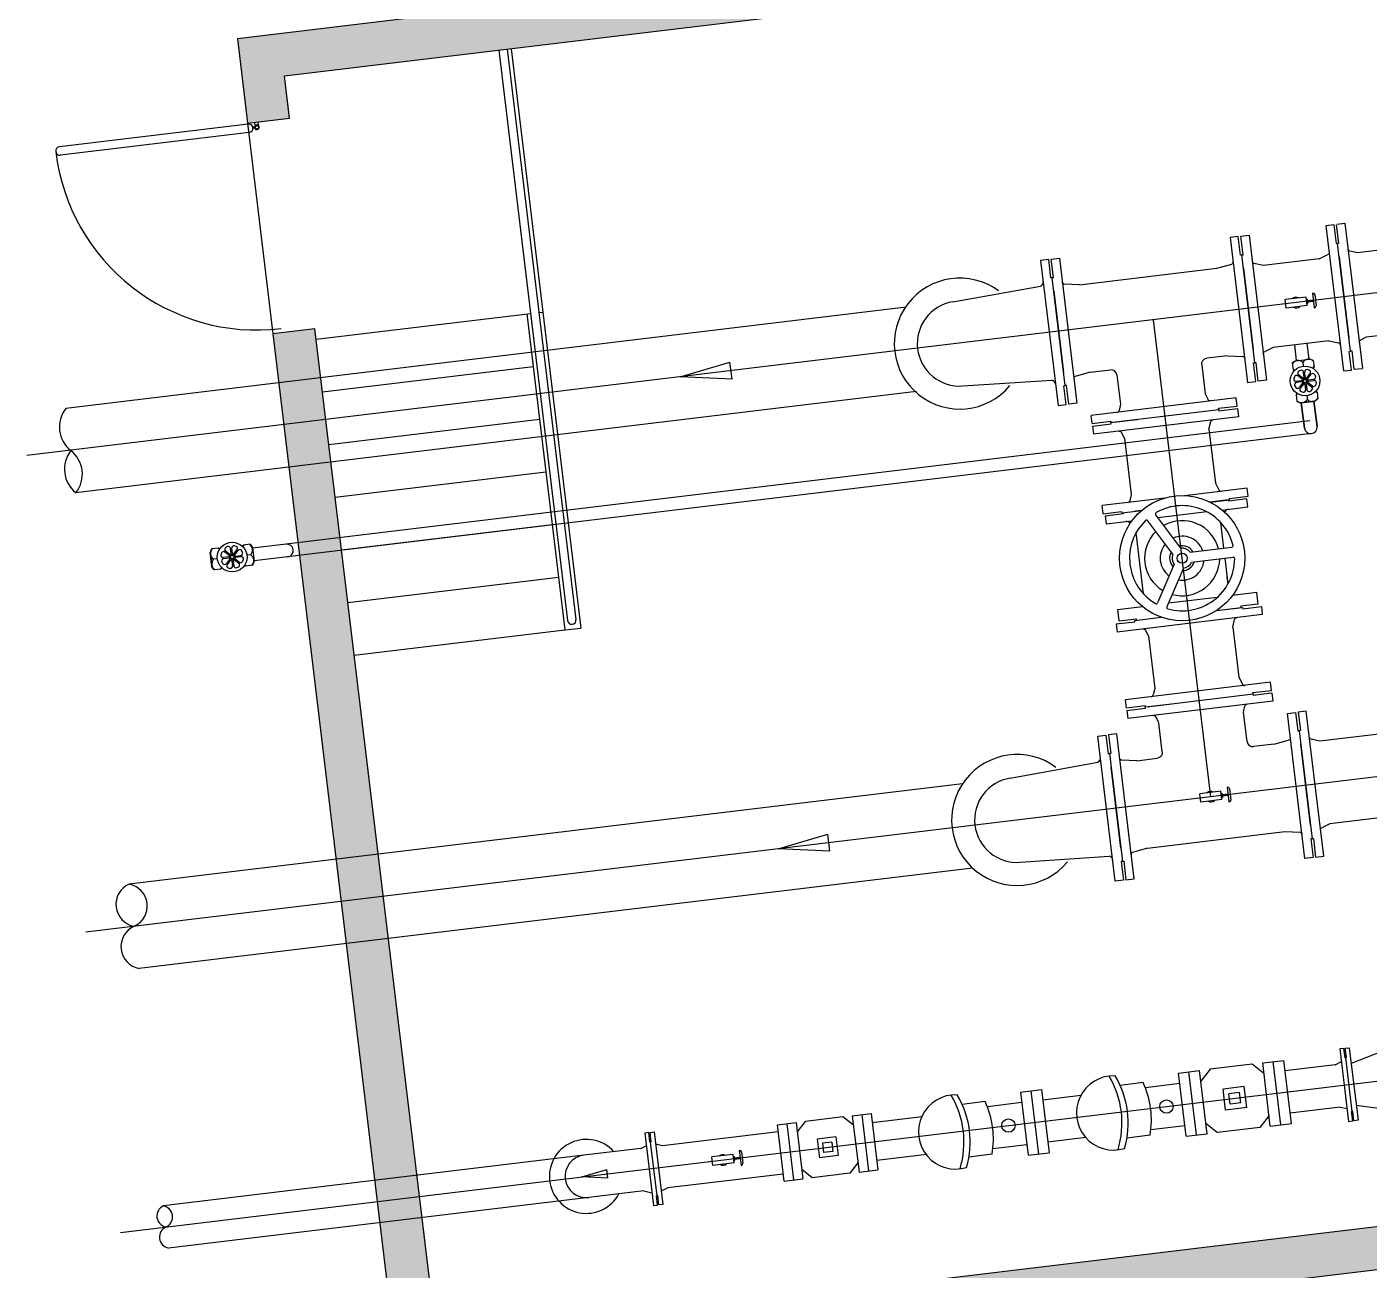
# Model space of a CAD drawing. Extents: x -15449 to 568150, y -1239737 to 53667.
# Drawn here: x 15411.061 to 15413.226, y 7577.79 to 7579.795 of the extents above; entities that cross this region are included whole.
import ezdxf

# ---------------------------------------------------------------- set-up
doc = ezdxf.new("R2010")
doc.units = 0
doc.header["$LTSCALE"] = 8
doc.layers.add('KEY PLANE', color=8, linetype='CONTINUOUS')
doc.layers.add('Title Blocks', color=255, linetype='CONTINUOUS', lineweight=9)

# ---------------------------------------------------------------- blocks, each defined once
blk = doc.blocks.new('key plane')
at = {"layer": 'KEY PLANE'}
h = blk.add_hatch(dxfattribs=at)
h.set_pattern_fill('AR-CONC', color=256, angle=6.863, style=0)
h.set_pattern_definition([(56.863, (213074.15, -153455.4), (182.7839, 5.9454), [19.05, -209.55]), (1.863, (213074.15, -153455.4), (-57.8208, 185.4763), [15.24, -167.64]), (107.314, (213089.38, -153454.9), (124.9639, 191.4209), [16.19, -178.09]), (53.0472, (213068.08, -153404.97), (274.1606, -9.3483), [28.575, -314.325]), (103.4986, (213090.92, -153405.75), (206.1369, 274.0215), [24.285, -267.135]), (358.047, (213068.08, -153404.97), (206.1373, 274.021), [22.86, -251.46]), (27.863, (213094.81, -153414.54), (162.7488, -83.4154), [19.05, -209.55]), (332.863, (213094.81, -153414.54), (39.3495, 190.2533), [15.24, -167.64]), (78.3144, (213108.38, -153421.5), (202.0979, 106.8382), [16.19, -178.09]), (44.363, (213074.15, -153455.403), (-7.0375, 84.31825), [0, -165.608, 0, -170.18, 0, -168.275]), (14.363, (213074.15, -153455.4), (54.36973, 107.44742), [0, -97.028, 0, -161.798, 0, -64.135]), (334.363, (213017.91, -153462.17), (135.30361, 10.5148), [0, -63.5, 0, -198.12, 0, -262.89]), (324.363, (212992.69, -153465.21), (144.02944, 42.9451), [0, -82.55, 0, -131.572, 0, -186.69])])
h.paths.add_polyline_path([(228973.9, -139618.5), (228950, -139419.9), (239374.8, -138165.2), (240091.7, -144122.2), (229667, -145376.9), (229093.4, -140611.3), (228894.8, -140635.2), (229492.3, -145599.4), (240314.2, -144296.9), (239549.4, -137942.7), (228727.5, -139245.2), (228775.3, -139642.4)])
for p, q in [((229960.2, -139298.3, -113026.9), (230283.8, -141986.5, -113026.9)), ((229999.9, -139293.5, -113026.9), (230323.5, -141981.8, -113026.9)), ((230017.3, -139291.4, -113026.9), (230345.9, -142021.7, -113026.9)), ((228778.7, -139646.6, -113026.9), (227889, -139753.7, -113026.9)), ((228775.3, -139642.4, -113026.9), (228894.8, -140635.2, -113026.9)), ((228809.1, -139660.5, -113026.9), (228800.5, -139661.6, -113026.9)), ((228809.7, -139665.5, -113026.9), (228801.1, -139666.5, -113026.9)), ((228811.2, -139655.2, -113026.9), (228809.2, -139638.3, -113026.9)), ((228827.1, -139653.3, -113026.9), (228825.1, -139636.4, -113026.9)), ((229099.4, -140660.9, -113026.9), (230109.6, -140539.3, -113026.9)), ((230092.2, -140541.4, -113026.9), (230271.4, -142030.7, -113026.9)), ((230149.3, -140534.6, -113026.9), (230166.7, -140532.5, -113026.9)), ((229129.2, -140909.1, -113026.9), (230122.1, -140789.6, -113026.9)), ((229159.1, -141157.3, -113026.9), (230151.9, -141037.9, -113026.9)), ((229189, -141405.6, -113026.9), (230181.8, -141286.1, -113026.9)), ((229218.9, -141653.8, -113026.9), (230211.7, -141534.3, -113026.9)), ((229248.7, -141902, -113026.9), (230241.6, -141782.5, -113026.9)), ((230271.4, -142030.7, -113026.9), (230345.9, -142021.7, -113026.9)), ((229278.6, -142150.2, -113026.9), (230271.4, -142030.7, -113026.9))]:
    blk.add_line(p, q, dxfattribs=at)
at = {"layer": 'KEY PLANE', "ltscale": 2}
for p, q in [((233896.5, -140122.2, -113026.9), (233858.1, -140126.9, -113026.9)), ((233907, -140209.8, -113026.9), (233896.5, -140122.2, -113026.9)), ((233919, -140208.3, -113026.9), (233908.5, -140120.8, -113026.9)), ((233909.2, -140118.9, -113026.9), (233947.5, -140114.3, -113026.9)), ((233947.5, -140114.3, -113026.9), (234029.8, -140797.8, -113026.9)), ((233445, -140176.6, -113026.9), (233406.6, -140181.2, -113026.9)), ((233406.6, -140181.2, -113026.9), (233488.9, -140864.7, -113026.9)), ((233455.5, -140264.1, -113026.9), (233445, -140176.6, -113026.9)), ((233457, -140175.1, -113026.9), (233495.4, -140170.5, -113026.9)), ((233467.5, -140262.7, -113026.9), (233457, -140175.1, -113026.9)), ((233495.4, -140170.5, -113026.9), (233577.6, -140854, -113026.9)), ((233858.1, -140126.9, -113026.9), (233940.4, -140810.3, -113026.9)), ((233913, -140209.1, -113026.9), (233907, -140209.8, -113026.9)), ((233913, -140209.1, -113026.9), (233919, -140208.3, -113026.9)), ((233974.2, -140717.5, -113026.9), (233913, -140209.1, -113026.9)), ((233974.2, -140717.5, -113026.9), (233913, -140209.1, -113026.9)), ((233974.3, -140717.5, -113026.9), (233913, -140209.1, -113026.9)), ((233974.2, -140717.5, -113026.9), (233913, -140209.1, -113026.9)), ((234000.1, -140252.1, -113026.9), (233970.4, -140245.2, -113026.9)), ((234006.4, -140253.6, -113026.9), (233970.5, -140245.2, -113026.9)), ((234266.9, -140222.2, -113026.9), (234006.4, -140253.6, -113026.9)), ((232551.4, -140284.1, -113026.9), (232513.1, -140288.8, -113026.9)), ((232513.1, -140288.8, -113026.9), (232595.3, -140972.2, -113026.9)), ((232562, -140371.7, -113026.9), (232551.4, -140284.1, -113026.9)), ((232563.4, -140282.7, -113026.9), (232601.8, -140278.1, -113026.9)), ((232574, -140370.2, -113026.9), (232563.4, -140282.7, -113026.9)), ((232601.8, -140278.1, -113026.9), (232684.1, -140961.5, -113026.9)), ((233344.3, -140326.4, -113026.9), (233414.5, -140306.3, -113026.9)), ((233461.5, -140263.4, -113026.9), (233455.5, -140264.1, -113026.9)), ((233461.5, -140263.4, -113026.9), (233467.5, -140262.7, -113026.9)), ((233522.7, -140771.8, -113026.9), (233461.5, -140263.4, -113026.9)), ((233522.7, -140771.8, -113026.9), (233461.5, -140263.4, -113026.9)), ((233522.7, -140771.8, -113026.9), (233461.5, -140263.4, -113026.9)), ((233522.7, -140771.8, -113026.9), (233461.5, -140263.4, -113026.9)), ((233563.4, -140313.4, -113026.9), (233518.5, -140302.9, -113026.9)), ((233826, -140281.8, -113026.9), (233563.4, -140313.4, -113026.9)), ((233826, -140281.8, -113026.9), (233867.1, -140261, -113026.9)), ((233920.7, -140272.5, -113026.9), (233966.6, -140654, -113026.9)), ((233920.7, -140272.5, -113026.9), (233966.6, -140654, -113026.9)), ((232568, -140370.9, -113026.9), (232562, -140371.7, -113026.9)), ((232568, -140370.9, -113026.9), (232574, -140370.2, -113026.9)), ((232629.2, -140879.4, -113026.9), (232568, -140370.9, -113026.9)), ((232629.2, -140879.4, -113026.9), (232568, -140370.9, -113026.9)), ((232629.2, -140879.4, -113026.9), (232568, -140370.9, -113026.9)), ((232629.2, -140879.3, -113026.9), (232568, -140370.9, -113026.9)), ((232696.8, -140404.3, -113026.9), (233344.3, -140326.4, -113026.9)), ((233469.2, -140326.8, -113026.9), (233515.1, -140708.4, -113026.9)), ((233469.2, -140326.8, -113026.9), (233515.1, -140708.4, -113026.9)), ((233469.2, -140326.8, -113026.9), (233515.1, -140708.4, -113026.9)), ((234519.3, -140391.4, -113026.9), (227735.6, -141207.9, -113026.9)), ((232099.6, -140483.9, -113026.9), (232513.4, -140410.7, -113026.9)), ((232575.6, -140434.4, -113026.9), (232621.5, -140815.9, -113026.9)), ((232575.6, -140434.4, -113026.9), (232621.5, -140815.9, -113026.9)), ((232575.6, -140434.4, -113026.9), (232621.5, -140815.9, -113026.9)), ((232696.8, -140404.3, -113026.9), (232623.9, -140401.4, -113026.9)), ((233764.8, -140462.1, -113026.9), (233665.6, -140474, -113026.9)), ((233670.3, -140513.7, -113026.9), (233665.6, -140474, -113026.9)), ((233769.6, -140501.8, -113026.9), (233670.3, -140513.7, -113026.9)), ((233769.6, -140501.8, -113026.9), (233764.8, -140462.1, -113026.9)), ((233766, -140472, -113026.9), (233769.9, -140471.5, -113026.9)), ((233768.4, -140491.8, -113026.9), (233772.3, -140491.4, -113026.9)), ((233769.9, -140471.5, -113026.9), (233772.3, -140491.4, -113026.9)), ((233770.7, -140478.5, -113026.9), (233798, -140475.2, -113026.9)), ((233771.5, -140484.4, -113026.9), (233798.8, -140481.1, -113026.9)), ((233794.2, -140443.4, -113026.9), (233796.2, -140443.2, -113026.9)), ((233794.2, -140443.4, -113026.9), (233802.6, -140512.9, -113026.9)), ((233805.1, -140450.2, -113026.9), (233811.6, -140503.8, -113026.9)), ((231879.9, -140510.2, -113026.9), (227919.2, -140987, -113026.9)), ((233802.6, -140512.9, -113026.9), (233804.6, -140512.7, -113026.9)), ((233315.6, -142816.6, -113026.9), (233045, -140568.8, -113026.9)), ((234314.7, -140619.4, -113026.9), (234048.2, -140651.4, -113026.9)), ((233872.4, -140667.5, -113026.9), (233609.8, -140699.1, -113026.9)), ((233709.1, -140687.1, -113026.9), (233718.1, -140761.4, -113026.9)), ((233768.7, -140680, -113026.9), (233777.6, -140754.2, -113026.9)), ((233872.4, -140667.5, -113026.9), (233917.3, -140677.9, -113026.9)), ((234048.2, -140651.4, -113026.9), (234021, -140665.2, -113026.9)), ((233393.9, -140738.5, -113026.9), (233296.4, -140750.2, -113026.9)), ((233393.9, -140738.5, -113026.9), (233466.8, -140741.3, -113026.9)), ((233609.8, -140699.1, -113026.9), (233568.7, -140719.9, -113026.9)), ((233714.4, -140761.8, -113026.9), (233781.3, -140753.8, -113026.9)), ((233798.5, -140760.4, -113026.9), (233781.3, -140753.8, -113026.9)), ((233968.2, -140718.2, -113026.9), (233974.2, -140717.5, -113026.9)), ((233978.8, -140805.7, -113026.9), (233968.2, -140718.2, -113026.9)), ((233980.2, -140716.7, -113026.9), (233974.2, -140717.5, -113026.9)), ((233980.2, -140716.7, -113026.9), (233974.2, -140717.5, -113026.9)), ((233991.4, -140802.4, -113026.9), (233980.9, -140714.9, -113026.9)), ((230814.3, -140837.4, -113026.9), (231049.3, -140768.5, -113026.9)), ((231059, -140848.5, -113026.9), (231049.3, -140768.5, -113026.9)), ((232746.4, -140816.4, -113026.9), (232676.2, -140836.5, -113026.9)), ((232746.4, -140816.4, -113026.9), (232842.4, -140804.8, -113026.9)), ((233272.4, -140780.8, -113026.9), (233288.9, -140918.6, -113026.9)), ((233516.7, -140772.5, -113026.9), (233522.7, -140771.8, -113026.9)), ((233527.3, -140860.1, -113026.9), (233516.7, -140772.5, -113026.9)), ((233528.7, -140771.1, -113026.9), (233522.7, -140771.8, -113026.9)), ((233539.3, -140858.6, -113026.9), (233528.7, -140771.1, -113026.9)), ((233699.2, -140772.4, -113026.9), (233714.4, -140761.8, -113026.9)), ((233699.2, -140772.4, -113026.9), (233703.2, -140804.9, -113026.9)), ((233703.2, -140804.9, -113026.9), (233705.1, -140805.6, -113026.9)), ((233749.3, -140769.6, -113026.9), (233751.4, -140787.6, -113026.9)), ((233754.9, -140841.4, -113026.9), (233751.8, -140815.7, -113026.9)), ((233760.8, -140840.7, -113026.9), (233757.8, -140815, -113026.9)), ((233798.5, -140760.4, -113026.9), (233802.4, -140792.9, -113026.9)), ((233802.4, -140792.9, -113026.9), (233800.7, -140794.1, -113026.9)), ((233940.4, -140810.3, -113026.9), (233978.8, -140805.7, -113026.9)), ((233991.4, -140802.4, -113026.9), (234029.8, -140797.8, -113026.9)), ((231059, -140848.5, -113026.9), (230814.3, -140837.4, -113026.9)), ((232147.3, -140880.7, -113026.9), (232566.7, -140853.7, -113026.9)), ((232623.2, -140880.1, -113026.9), (232629.2, -140879.4, -113026.9)), ((232633.7, -140967.6, -113026.9), (232623.2, -140880.1, -113026.9)), ((232635.2, -140878.6, -113026.9), (232629.2, -140879.4, -113026.9)), ((232645.7, -140966.2, -113026.9), (232635.2, -140878.6, -113026.9)), ((232873, -140828.9, -113026.9), (232889.6, -140966.7, -113026.9)), ((233488.9, -140864.7, -113026.9), (233527.3, -140860.1, -113026.9)), ((233577.6, -140854, -113026.9), (233539.3, -140858.6, -113026.9)), ((233743.4, -140856.1, -113026.9), (233717.7, -140859.1, -113026.9)), ((233744.1, -140862, -113026.9), (233718.4, -140865.1, -113026.9)), ((233745.2, -140849.5, -113026.9), (233724.9, -140833.5, -113026.9)), ((233748.9, -140844.8, -113026.9), (233728.6, -140828.8, -113026.9)), ((233747.5, -140868, -113026.9), (233731.5, -140888.3, -113026.9)), ((233752.2, -140871.7, -113026.9), (233736.2, -140892, -113026.9)), ((233758.8, -140873.5, -113026.9), (233761.8, -140899.2, -113026.9)), ((233764.7, -140872.8, -113026.9), (233767.8, -140898.5, -113026.9)), ((233767.4, -140842.5, -113026.9), (233783.4, -140822.2, -113026.9)), ((233770.7, -140869.4, -113026.9), (233791, -140885.4, -113026.9)), ((233772.1, -140846.2, -113026.9), (233788.1, -140825.9, -113026.9)), ((233774.4, -140864.7, -113026.9), (233794.7, -140880.7, -113026.9)), ((233775.5, -140852.2, -113026.9), (233801.2, -140849.1, -113026.9)), ((233776.2, -140858.1, -113026.9), (233801.9, -140855.1, -113026.9)), ((231927.7, -140907.3, -113026.9), (227966.9, -141384, -113026.9)), ((233435.3, -140937.1, -113026.9), (232751.8, -141019.4, -113026.9)), ((233288.9, -140918.6, -113026.9), (233302.7, -140945.8, -113026.9)), ((233439.9, -140975.4, -113026.9), (233435.3, -140937.1, -113026.9)), ((233717.2, -140921.3, -113026.9), (233718.9, -140920.1, -113026.9)), ((233717.2, -140921.3, -113026.9), (233721.1, -140953.8, -113026.9)), ((233768.2, -140926.6, -113026.9), (233770.3, -140944.6, -113026.9)), ((233820.4, -140941.8, -113026.9), (233805.2, -140952.4, -113026.9)), ((233816.4, -140909.3, -113026.9), (233814.5, -140908.6, -113026.9)), ((233816.4, -140909.3, -113026.9), (233820.4, -140941.8, -113026.9)), ((232595.3, -140972.2, -113026.9), (232633.7, -140967.6, -113026.9)), ((232684.1, -140961.5, -113026.9), (232645.7, -140966.2, -113026.9)), ((232853.6, -141052.1, -113026.9), (233353.1, -140992, -113026.9)), ((232889.6, -140966.7, -113026.9), (232882.7, -140996.4, -113026.9)), ((233352.4, -140986, -113026.9), (233439.9, -140975.4, -113026.9)), ((233353.1, -140992, -113026.9), (233352.4, -140986, -113026.9)), ((233353.1, -140992.1, -113026.9), (233353.8, -140998.1, -113026.9)), ((233353.8, -140998.1, -113026.9), (233441.4, -140987.6, -113026.9)), ((233441.4, -140987.6, -113026.9), (233446, -141025.9, -113026.9)), ((233721.1, -140953.8, -113026.9), (233738.3, -140960.4, -113026.9)), ((233805.2, -140952.4, -113026.9), (233738.3, -140960.4, -113026.9)), ((233740, -140960.2, -113026.9), (233803.5, -140952.6, -113026.9)), ((233756.3, -141079.1, -113026.9), (233742, -140960, -113026.9)), ((233742, -140960, -113026.9), (233756.3, -141079.1, -113026.9)), ((233755.9, -140958.3, -113026.9), (233787.6, -140954.5, -113026.9)), ((233815.9, -141071.9, -113026.9), (233801.5, -140952.8, -113026.9)), ((233801.5, -140952.8, -113026.9), (233815.9, -141071.9, -113026.9)), ((233782.5, -141045.7, -113026.9), (228957.4, -141626.4, -113026.9)), ((232756.4, -141057.7, -113026.9), (232751.8, -141019.3, -113026.9)), ((232756.4, -141057.7, -113026.9), (232844, -141047.2, -113026.9)), ((232757.9, -141069.8, -113026.9), (232845.4, -141059.3, -113026.9)), ((232757.9, -141069.8, -113026.9), (232762.5, -141108.2, -113026.9)), ((233446, -141025.9, -113026.9), (232762.5, -141108.2, -113026.9)), ((232844, -141047.2, -113026.9), (232844.7, -141053.2, -113026.9)), ((232844.7, -141053.2, -113026.9), (232969.6, -141038.2, -113026.9)), ((232844.7, -141053.2, -113026.9), (232969.6, -141038.2, -113026.9)), ((232845.4, -141059.3, -113026.9), (232844.7, -141053.3, -113026.9)), ((232853.6, -141052.1, -113026.9), (232969.6, -141038.2, -113026.9)), ((233306.7, -141084.8, -113026.9), (233315.1, -141048.9, -113026.9)), ((233789.7, -141105.3, -113026.9), (228964.5, -141686, -113026.9)), ((232908.9, -141126.6, -113026.9), (232895.1, -141099.4, -113026.9)), ((232908.9, -141126.6, -113026.9), (232940.8, -141392, -113026.9)), ((233306.7, -141084.8, -113026.9), (233337.2, -141338.2, -113026.9)), ((233486.5, -141362.4, -113026.9), (233191.7, -141397.9, -113026.9)), ((233337.2, -141338.2, -113026.9), (233353.9, -141371.1, -113026.9)), ((233491.1, -141400.7, -113026.9), (233486.5, -141362.4, -113026.9)), ((233099.3, -141409, -113026.9), (232803, -141444.7, -113026.9)), ((232807.6, -141483, -113026.9), (232803, -141444.6, -113026.9)), ((232940.8, -141392, -113026.9), (232933.9, -141421.7, -113026.9)), ((233311.5, -141428.4, -113026.9), (233404.3, -141417.3, -113026.9)), ((233311.5, -141428.4, -113026.9), (233404.3, -141417.3, -113026.9)), ((233340.8, -141424.9, -113026.9), (233311.5, -141428.4, -113026.9)), ((233340.8, -141424.9, -113026.9), (233311.5, -141428.4, -113026.9)), ((233311.6, -141428.5, -113026.9), (233404.3, -141417.3, -113026.9)), ((233311.6, -141428.5, -113026.9), (233404.3, -141417.3, -113026.9)), ((233311.6, -141428.5, -113026.9), (233404.3, -141417.3, -113026.9)), ((233340.8, -141424.9, -113026.9), (233311.6, -141428.5, -113026.9)), ((233340.8, -141424.9, -113026.9), (233311.6, -141428.5, -113026.9)), ((233403.6, -141411.3, -113026.9), (233491.1, -141400.7, -113026.9)), ((233404.3, -141417.3, -113026.9), (233403.6, -141411.3, -113026.9)), ((232807.6, -141483, -113026.9), (232895.2, -141472.5, -113026.9)), ((232895.2, -141472.5, -113026.9), (232895.9, -141478.5, -113026.9)), ((232895.9, -141478.5, -113026.9), (232990.1, -141467.1, -113026.9)), ((232990.1, -141467.1, -113026.9), (232959.3, -141470.8, -113026.9)), ((232990.1, -141467.1, -113026.9), (232959.3, -141470.8, -113026.9)), ((232990.2, -141467.1, -113026.9), (232959.3, -141470.8, -113026.9)), ((232990.1, -141467.1, -113026.9), (232959.3, -141470.8, -113026.9)), ((233136.9, -141674.2, -113026.9), (233018.2, -141515.8, -113026.9)), ((233174.7, -141645.8, -113026.9), (233055.9, -141487.5, -113026.9)), ((233297.2, -141474.2, -113026.9), (233066.8, -141501.9, -113026.9)), ((232998.5, -141861.1, -113026.9), (232963.7, -141572.2, -113026.9)), ((233376.7, -141645.3, -113026.9), (233362.1, -141524.3, -113026.9)), ((228755.4, -141630.6, -113026.9), (228754.6, -141632.6, -113026.9)), ((228787.9, -141626.7, -113026.9), (228755.4, -141630.6, -113026.9)), ((228787.9, -141626.7, -113026.9), (228798.4, -141641.9, -113026.9)), ((228798.4, -141641.9, -113026.9), (228806.4, -141708.8, -113026.9)), ((228957.4, -141626.4, -113026.9), (228798.8, -141645.5, -113026.9)), ((233218.1, -141664.4, -113026.9), (233414.6, -141640.7, -113026.9)), ((242798.4, -141675.3, -113026.9), (228013.3, -143454.8, -113026.9)), ((228606.4, -141648.5, -113026.9), (228599.8, -141665.8, -113026.9)), ((228607.9, -141732.7, -113026.9), (228599.8, -141665.8, -113026.9)), ((228600, -141667.4, -113026.9), (228607.7, -141731, -113026.9)), ((228601.9, -141683.3, -113026.9), (228605.8, -141715.1, -113026.9)), ((228639, -141644.6, -113026.9), (228606.4, -141648.5, -113026.9)), ((228633.6, -141695.6, -113026.9), (228615.7, -141697.8, -113026.9)), ((228639, -141644.6, -113026.9), (228640.2, -141646.4, -113026.9)), ((228686.7, -141686.2, -113026.9), (228661, -141689.3, -113026.9)), ((228687.5, -141692.2, -113026.9), (228661.8, -141695.3, -113026.9)), ((228688.6, -141679.6, -113026.9), (228668.2, -141663.7, -113026.9)), ((228692.3, -141674.9, -113026.9), (228671.9, -141658.9, -113026.9)), ((228690.8, -141698.1, -113026.9), (228674.8, -141718.5, -113026.9)), ((228695.5, -141701.8, -113026.9), (228679.5, -141722.2, -113026.9)), ((228698.2, -141671.6, -113026.9), (228695.1, -141645.9, -113026.9)), ((228704.2, -141670.9, -113026.9), (228701.1, -141645.2, -113026.9)), ((228702.1, -141703.7, -113026.9), (228705.2, -141729.4, -113026.9)), ((228708, -141702.9, -113026.9), (228711.1, -141728.6, -113026.9)), ((228710.8, -141672.7, -113026.9), (228726.7, -141652.3, -113026.9)), ((228714, -141699.6, -113026.9), (228734.3, -141715.6, -113026.9)), ((228715.5, -141676.4, -113026.9), (228731.5, -141656.1, -113026.9)), ((228717.7, -141694.9, -113026.9), (228738.1, -141710.9, -113026.9)), ((228718.8, -141682.4, -113026.9), (228744.5, -141679.3, -113026.9)), ((228719.5, -141688.3, -113026.9), (228745.2, -141685.2, -113026.9)), ((228790.6, -141676.7, -113026.9), (228772.6, -141678.9, -113026.9)), ((228964.5, -141686, -113026.9), (228806, -141705.1, -113026.9)), ((233223.7, -141711.2, -113026.9), (233420.2, -141687.6, -113026.9)), ((233396.9, -141813.2, -113026.9), (233382.3, -141692.2, -113026.9)), ((228618.4, -141747.8, -113026.9), (228607.9, -141732.7, -113026.9)), ((228650.9, -141743.9, -113026.9), (228618.4, -141747.8, -113026.9)), ((228650.9, -141743.9, -113026.9), (228651.7, -141741.9, -113026.9)), ((228767.3, -141729.9, -113026.9), (228766.1, -141728.2, -113026.9)), ((228799.8, -141726, -113026.9), (228767.3, -141729.9, -113026.9)), ((228799.8, -141726, -113026.9), (228806.4, -141708.8, -113026.9)), ((233142.5, -141721, -113026.9), (233064.8, -141903, -113026.9)), ((233186, -141739.6, -113026.9), (233108.2, -141921.6, -113026.9)), ((233396.9, -141813.2, -113026.9), (233393.2, -141782.4, -113026.9)), ((233345.7, -141877.3, -113026.9), (233115.3, -141905, -113026.9)), ((233532.7, -141854.8, -113026.9), (233417.2, -141868.7, -113026.9)), ((233539.1, -141908.7, -113026.9), (233532.7, -141854.8, -113026.9)), ((233558.2, -141958.5, -113026.9), (232874.8, -142040.8, -113026.9)), ((232876.5, -141933.7, -113026.9), (232992, -141919.8, -113026.9)), ((232883, -141987.6, -113026.9), (232876.5, -141933.7, -113026.9)), ((233341.9, -141939.5, -113026.9), (233465.4, -141924.7, -113026.9)), ((233342, -141939.5, -113026.9), (233458, -141925.6, -113026.9)), ((233539.1, -141908.7, -113026.9), (233457.1, -141918.5, -113026.9)), ((233458, -141925.6, -113026.9), (233457.1, -141918.5, -113026.9)), ((233465.4, -141924.7, -113026.9), (233466.1, -141930.7, -113026.9)), ((233466.1, -141930.7, -113026.9), (233553.6, -141920.2, -113026.9)), ((233553.6, -141920.2, -113026.9), (233558.2, -141958.6, -113026.9)), ((232870.1, -142002.5, -113026.9), (232957.7, -141991.9, -113026.9)), ((232870.1, -142002.5, -113026.9), (232874.8, -142040.8, -113026.9)), ((232883, -141987.6, -113026.9), (232965, -141977.8, -113026.9)), ((232957, -141985.9, -113026.9), (233081.9, -141970.8, -113026.9)), ((232957.7, -141991.9, -113026.9), (232957, -141985.9, -113026.9)), ((232965.8, -141984.8, -113026.9), (232965, -141977.8, -113026.9)), ((233419, -142017.4, -113026.9), (233427.4, -141981.5, -113026.9)), ((233419, -142017.4, -113026.9), (233447.4, -142253.3, -113026.9)), ((233021.1, -142059.2, -113026.9), (233007.3, -142032, -113026.9)), ((233021.1, -142059.2, -113026.9), (233050.9, -142307, -113026.9)), ((233447.4, -142253.3, -113026.9), (233464, -142286.2, -113026.9)), ((233447.4, -142253.3, -113026.9), (233464, -142286.2, -113026.9)), ((233596.6, -142277.4, -113026.9), (232913.1, -142359.7, -113026.9)), ((233014.9, -142392.5, -113026.9), (233514.4, -142332.4, -113026.9)), ((233050.9, -142307, -113026.9), (233044, -142336.7, -113026.9)), ((233050.9, -142307, -113026.9), (233044, -142336.7, -113026.9)), ((233513.7, -142326.3, -113026.9), (233601.2, -142315.8, -113026.9)), ((233514.4, -142332.3, -113026.9), (233513.7, -142326.3, -113026.9)), ((233514.4, -142332.4, -113026.9), (233515.2, -142338.4, -113026.9)), ((233515.2, -142338.4, -113026.9), (233602.7, -142327.9, -113026.9)), ((233601.2, -142315.8, -113026.9), (233596.6, -142277.4, -113026.9)), ((233602.7, -142327.9, -113026.9), (233607.3, -142366.3, -113026.9)), ((232917.8, -142398, -113026.9), (232913.1, -142359.7, -113026.9)), ((232917.8, -142398, -113026.9), (233005.3, -142387.5, -113026.9)), ((232919.2, -142410.2, -113026.9), (233006.8, -142399.6, -113026.9)), ((233607.3, -142366.2, -113026.9), (232923.8, -142448.5, -113026.9)), ((233005.3, -142387.5, -113026.9), (233006, -142393.5, -113026.9)), ((233006, -142393.6, -113026.9), (233130.9, -142378.5, -113026.9)), ((233006, -142393.6, -113026.9), (233130.9, -142378.5, -113026.9)), ((233006.8, -142399.6, -113026.9), (233006, -142393.6, -113026.9)), ((233014.9, -142392.5, -113026.9), (233130.9, -142378.5, -113026.9)), ((233469.5, -142418.9, -113026.9), (233476.4, -142389.2, -113026.9)), ((232919.2, -142410.2, -113026.9), (232923.8, -142448.5, -113026.9)), ((233070.2, -142466.9, -113026.9), (233056.4, -142439.7, -113026.9)), ((233486.1, -142556.7, -113026.9), (233469.7, -142420.1, -113026.9)), ((233676.6, -142423.9, -113026.9), (233714.9, -142419.2, -113026.9)), ((233758.8, -143107.3, -113026.9), (233676.6, -142423.9, -113026.9)), ((233714.9, -142419.2, -113026.9), (233725.5, -142506.8, -113026.9)), ((233765.3, -142413.2, -113026.9), (233726.9, -142417.8, -113026.9)), ((233726.9, -142417.8, -113026.9), (233737.5, -142505.3, -113026.9)), ((233847.6, -143096.7, -113026.9), (233765.3, -142413.2, -113026.9)), ((232783, -142531.4, -113026.9), (232821.4, -142526.8, -113026.9)), ((232821.4, -142526.8, -113026.9), (232831.9, -142614.3, -113026.9)), ((232871.7, -142520.7, -113026.9), (232833.4, -142525.3, -113026.9)), ((232833.4, -142525.3, -113026.9), (232843.9, -142612.9, -113026.9)), ((232954, -143204.2, -113026.9), (232871.7, -142520.7, -113026.9)), ((233086.8, -142604.8, -113026.9), (233070.3, -142468.2, -113026.9)), ((233725.5, -142506.8, -113026.9), (233731.5, -142506, -113026.9)), ((233731.4, -142506.1, -113026.9), (233792.6, -143014.5, -113026.9)), ((233737.5, -142505.3, -113026.9), (233731.5, -142506, -113026.9)), ((233731.5, -142506, -113026.9), (233792.7, -143014.5, -113026.9)), ((233731.5, -142506, -113026.9), (233792.6, -143014.5, -113026.9)), ((233731.5, -142506, -113026.9), (233792.6, -143014.5, -113026.9)), ((234311.7, -142497.2, -113026.9), (233829.8, -142555.2, -113026.9)), ((232865.3, -143214.9, -113026.9), (232783, -142531.4, -113026.9)), ((233614.2, -142569, -113026.9), (233516.7, -142580.7, -113026.9)), ((233614.2, -142569, -113026.9), (233684.4, -142548.9, -113026.9)), ((233785, -142951, -113026.9), (233739.1, -142569.5, -113026.9)), ((233785, -142951, -113026.9), (233739.1, -142569.5, -113026.9)), ((233785, -142951, -113026.9), (233739.1, -142569.5, -113026.9)), ((233829.8, -142555.2, -113026.9), (233788.4, -142545.6, -113026.9)), ((232369.8, -142729.2, -113026.9), (232783.3, -142653.4, -113026.9)), ((232831.9, -142614.3, -113026.9), (232837.9, -142613.6, -113026.9)), ((232843.9, -142612.9, -113026.9), (232837.9, -142613.6, -113026.9)), ((232837.9, -142613.6, -113026.9), (232899.1, -143122, -113026.9)), ((232837.9, -142613.6, -113026.9), (232899.1, -143122, -113026.9)), ((232837.9, -142613.6, -113026.9), (232899.1, -143122, -113026.9)), ((232837.9, -142613.6, -113026.9), (232899.1, -143122, -113026.9)), ((232966.7, -142646.9, -113026.9), (232893.8, -142644.1, -113026.9)), ((232966.7, -142646.9, -113026.9), (233062.7, -142635.4, -113026.9)), ((232891.5, -143058.6, -113026.9), (232845.5, -142677, -113026.9)), ((232891.5, -143058.6, -113026.9), (232845.5, -142677, -113026.9)), ((232891.5, -143058.6, -113026.9), (232845.5, -142677, -113026.9)), ((232145.1, -142756.1, -113026.9), (228217.1, -143228.8, -113026.9)), ((233392.2, -142772.1, -113026.9), (233394.2, -142771.9, -113026.9)), ((233392.2, -142772.1, -113026.9), (233400.6, -142841.6, -113026.9)), ((233403.1, -142778.8, -113026.9), (233409.6, -142832.5, -113026.9)), ((233362.8, -142790.7, -113026.9), (233263.6, -142802.7, -113026.9)), ((233268.3, -142842.4, -113026.9), (233263.6, -142802.7, -113026.9)), ((233367.6, -142830.4, -113026.9), (233268.3, -142842.4, -113026.9)), ((233367.6, -142830.4, -113026.9), (233362.8, -142790.7, -113026.9)), ((233364, -142800.7, -113026.9), (233367.9, -142800.2, -113026.9)), ((233366.4, -142820.5, -113026.9), (233370.3, -142820.1, -113026.9)), ((233367.9, -142800.2, -113026.9), (233370.3, -142820.1, -113026.9)), ((233368.7, -142807.1, -113026.9), (233396, -142803.9, -113026.9)), ((233369.5, -142813.1, -113026.9), (233396.8, -142809.8, -113026.9)), ((233400.6, -142841.6, -113026.9), (233402.6, -142841.4, -113026.9)), ((234358.5, -142886.3, -113026.9), (233876.6, -142944.3, -113026.9)), ((233876.6, -142944.3, -113026.9), (233838.7, -142963.5, -113026.9)), ((231275.7, -143062.1, -113026.9), (231510.7, -142993.3, -113026.9)), ((231520.3, -143073.3, -113026.9), (231510.7, -142993.3, -113026.9)), ((233016.3, -143059.1, -113026.9), (233663.8, -142981.1, -113026.9)), ((233663.8, -142981.1, -113026.9), (233736.8, -142984, -113026.9)), ((233792.6, -143014.5, -113026.9), (233786.7, -143015.2, -113026.9)), ((233786.7, -143015.2, -113026.9), (233797.2, -143102.7, -113026.9)), ((233792.7, -143014.5, -113026.9), (233798.6, -143013.7, -113026.9)), ((233798.6, -143013.7, -113026.9), (233809.2, -143101.3, -113026.9)), ((228176.4, -144870.5, -113026.9), (242968.6, -143090.1, -113026.9)), ((231520.3, -143073.3, -113026.9), (231275.7, -143062.1, -113026.9)), ((232417.6, -143126, -113026.9), (232836.6, -143096.3, -113026.9)), ((233016.3, -143059.1, -113026.9), (232946.1, -143079.1, -113026.9)), ((233809.2, -143101.3, -113026.9), (233847.6, -143096.7, -113026.9)), ((232193, -143153.2, -113026.9), (228264.9, -143626, -113026.9)), ((232899.1, -143122, -113026.9), (232893.1, -143122.7, -113026.9)), ((232893.1, -143122.7, -113026.9), (232903.6, -143210.3, -113026.9)), ((232899.1, -143122, -113026.9), (232905.1, -143121.3, -113026.9)), ((232905.1, -143121.3, -113026.9), (232915.6, -143208.8, -113026.9)), ((233797.2, -143102.7, -113026.9), (233758.8, -143107.3, -113026.9)), ((232903.6, -143210.3, -113026.9), (232865.3, -143214.9, -113026.9)), ((232915.6, -143208.8, -113026.9), (232954, -143204.2, -113026.9)), ((234511.2, -143864.8, -113026.9), (233977.1, -144073.7, -113026.9)), ((233162.8, -144119.2, -113026.9), (233262.1, -144107.3, -113026.9)), ((233298, -144405.1, -113026.9), (233262.1, -144107.3, -113026.9)), ((233311.7, -144101.3, -113026.9), (233268.1, -144156.9, -113026.9)), ((233510.3, -144077.4, -113026.9), (233311.7, -144101.3, -113026.9)), ((233565.9, -144121.1, -113026.9), (233510.3, -144077.4, -113026.9)), ((233560, -144071.4, -113026.9), (233659.2, -144059.5, -113026.9)), ((233595.8, -144369.3, -113026.9), (233560, -144071.4, -113026.9)), ((233645.4, -144363.3, -113026.9), (233609.6, -144065.4, -113026.9)), ((233695.1, -144357.3, -113026.9), (233659.2, -144059.5, -113026.9)), ((233901, -144080.7, -113026.9), (233665.2, -144109.1, -113026.9)), ((233901, -144080.7, -113026.9), (233931.1, -144065.5, -113026.9)), ((232997.3, -144164.3, -113026.9), (232888, -144177.5, -113026.9)), ((233168.8, -144168.9, -113026.9), (233007.3, -144188.3, -113026.9)), ((233198.7, -144417.1, -113026.9), (233162.8, -144119.2, -113026.9)), ((233248.3, -144411.1, -113026.9), (233212.5, -144113.2, -113026.9)), ((232418.2, -144208.8, -113026.9), (232517.5, -144196.9, -113026.9)), ((232418.2, -144208.8, -113026.9), (232454, -144506.7, -113026.9)), ((232467.8, -144202.9, -113026.9), (232503.7, -144500.7, -113026.9)), ((232517.5, -144196.9, -113026.9), (232553.3, -144494.7, -113026.9)), ((232702.6, -144225, -113026.9), (232523.5, -144246.5, -113026.9)), ((233472.6, -144182.7, -113026.9), (233373.3, -144194.6, -113026.9)), ((233385.3, -144293.9, -113026.9), (233373.3, -144194.6, -113026.9)), ((233450.8, -144210.5, -113026.9), (233401.1, -144216.4, -113026.9)), ((233407.1, -144266.1, -113026.9), (233401.1, -144216.4, -113026.9)), ((233456.8, -144260.1, -113026.9), (233450.8, -144210.5, -113026.9)), ((233484.6, -144281.9, -113026.9), (233472.6, -144182.7, -113026.9)), ((232252.7, -144253.9, -113026.9), (232143.3, -144267.1, -113026.9)), ((232424.2, -144258.5, -113026.9), (232262.7, -144277.9, -113026.9)), ((233484.6, -144281.9, -113026.9), (233385.3, -144293.9, -113026.9)), ((233456.8, -144260.1, -113026.9), (233407.1, -144266.1, -113026.9)), ((233924.9, -144279.3, -113026.9), (233689.1, -144307.7, -113026.9)), ((233924.9, -144279.3, -113026.9), (233957.7, -144287, -113026.9)), ((234569.5, -144348.5, -113026.9), (234001, -144272.3, -113026.9)), ((231272.8, -144363.5, -113026.9), (231361.1, -144352.9, -113026.9)), ((231304.7, -144628.2, -113026.9), (231272.8, -144363.5, -113026.9)), ((231316.9, -144358.2, -113026.9), (231348.8, -144622.9, -113026.9)), ((231361.1, -144352.9, -113026.9), (231392.9, -144617.6, -113026.9)), ((231366.4, -144397, -113026.9), (231405.2, -144347.5, -113026.9)), ((231581.7, -144326.3, -113026.9), (231405.2, -144347.5, -113026.9)), ((231631.1, -144365.1, -113026.9), (231581.7, -144326.3, -113026.9)), ((231625.8, -144321, -113026.9), (231714.1, -144310.4, -113026.9)), ((231625.8, -144321, -113026.9), (231657.7, -144585.8, -113026.9)), ((231669.9, -144315.7, -113026.9), (231701.8, -144580.4, -113026.9)), ((231714.1, -144310.4, -113026.9), (231745.9, -144575.1, -113026.9)), ((231955.8, -144326, -113026.9), (231719.4, -144354.5, -113026.9)), ((233292, -144355.5, -113026.9), (233347.6, -144399.1, -113026.9)), ((233589.8, -144319.6, -113026.9), (233546.2, -144375.2, -113026.9)), ((233595.8, -144369.3, -113026.9), (233695.1, -144357.3, -113026.9)), ((231276.8, -144396.6, -113026.9), (230731.8, -144462.2, -113026.9)), ((231548.2, -144419.9, -113026.9), (231459.9, -144430.5, -113026.9)), ((231548.2, -144419.9, -113026.9), (231558.8, -144508.1, -113026.9)), ((232726.5, -144423.5, -113026.9), (232547.4, -144445.1, -113026.9)), ((233029.3, -144412.3, -113026.9), (232920, -144425.4, -113026.9)), ((233192.7, -144367.4, -113026.9), (233032.9, -144386.7, -113026.9)), ((233198.7, -144417.1, -113026.9), (233298, -144405.1, -113026.9)), ((233546.2, -144375.2, -113026.9), (233347.6, -144399.1, -113026.9)), ((230629.6, -144474.3, -113026.9), (230360.3, -144506.8, -113026.9)), ((230629.6, -144474.3, -113026.9), (230654.9, -144461.5, -113026.9)), ((230731.8, -144462.2, -113026.9), (230699, -144454.5, -113026.9)), ((231092.9, -144484.2, -113026.9), (231094.8, -144483.9, -113026.9)), ((231092.9, -144484.2, -113026.9), (231101.2, -144553.7, -113026.9)), ((231459.9, -144430.5, -113026.9), (231470.6, -144518.7, -113026.9)), ((231528.8, -144444.6, -113026.9), (231484.6, -144449.9, -113026.9)), ((231484.6, -144449.9, -113026.9), (231490, -144494, -113026.9)), ((231534.1, -144488.7, -113026.9), (231490, -144494, -113026.9)), ((231528.8, -144444.6, -113026.9), (231534.1, -144488.7, -113026.9)), ((232448.1, -144457, -113026.9), (232288.2, -144476.3, -113026.9)), ((230360.3, -144506.8, -113026.9), (228379.4, -144745.3, -113026.9)), ((231063.5, -144502.8, -113026.9), (230964.2, -144514.8, -113026.9)), ((230969, -144554.5, -113026.9), (230964.2, -144514.8, -113026.9)), ((231068.3, -144542.5, -113026.9), (230969, -144554.5, -113026.9)), ((231068.3, -144542.5, -113026.9), (231063.5, -144502.8, -113026.9)), ((231064.7, -144512.8, -113026.9), (231068.6, -144512.3, -113026.9)), ((231067.1, -144532.6, -113026.9), (231070.9, -144532.1, -113026.9)), ((231068.6, -144512.3, -113026.9), (231070.9, -144532.1, -113026.9)), ((231069.4, -144519.2, -113026.9), (231096.7, -144516, -113026.9)), ((231070.1, -144525.2, -113026.9), (231097.4, -144521.9, -113026.9)), ((231101.2, -144553.7, -113026.9), (231103.2, -144553.4, -113026.9)), ((231103.7, -144490.9, -113026.9), (231110.2, -144544.5, -113026.9)), ((231558.8, -144508.1, -113026.9), (231470.6, -144518.7, -113026.9)), ((231652.4, -144541.6, -113026.9), (231613.6, -144591.1, -113026.9)), ((231977.1, -144502.5, -113026.9), (231740.6, -144531, -113026.9)), ((232284.7, -144501.9, -113026.9), (232175.3, -144515.1, -113026.9)), ((232454, -144506.7, -113026.9), (232553.3, -144494.7, -113026.9)), ((230351.6, -144608.7, -113026.9), (230469.1, -144574.2, -113026.9)), ((230473.9, -144614.2, -113026.9), (230351.6, -144608.7, -113026.9)), ((230473.9, -144614.2, -113026.9), (230469.1, -144574.2, -113026.9)), ((231300.7, -144595.1, -113026.9), (230755.7, -144660.7, -113026.9)), ((231437, -144612.3, -113026.9), (231387.6, -144573.5, -113026.9)), ((231613.6, -144591.1, -113026.9), (231437, -144612.3, -113026.9)), ((231657.7, -144585.8, -113026.9), (231745.9, -144575.1, -113026.9)), ((230643.9, -144674.2, -113026.9), (230384.2, -144705.4, -113026.9)), ((230643.9, -144674.2, -113026.9), (230681.5, -144683, -113026.9)), ((230755.8, -144660.8, -113026.9), (230725.7, -144676, -113026.9)), ((231304.7, -144628.2, -113026.9), (231392.9, -144617.6, -113026.9)), ((230384.2, -144705.4, -113026.9), (228403.3, -144943.9, -113026.9))]:
    blk.add_line(p, q, dxfattribs=at)
at = {"layer": 'KEY PLANE', "elevation": -113026.9}
for points in [[(228973.9, -139618.5), (228950, -139419.9), (239374.8, -138165.2), (240091.7, -144122.2), (229667, -145376.9), (229093.4, -140611.3), (228894.8, -140635.2), (229492.3, -145599.4), (240314.2, -144296.9), (239549.4, -137942.7), (228727.5, -139245.2), (228775.3, -139642.4), (228973.9, -139618.5)], [(228783.5, -139686.3), (227893.7, -139793.4)]]:
    blk.add_lwpolyline(points, dxfattribs=at)
at = {"layer": 'KEY PLANE', "ltscale": 2, "elevation": -113026.9}
for points in [[(233174.8, -141444.9), (233126.9, -141450.7)], [(233368.6, -141465.6), (233490, -141451), (233485.5, -141413.5), (233399.9, -141423.8), (233399.2, -141417.9), (233311.6, -141428.5)], [(232902.4, -141477.7), (232903.1, -141483.6), (232817.6, -141493.9), (232822.1, -141531.4), (232943.5, -141516.7)], [(233951.3, -144046.5), (233948.3, -144046.8), (233943, -144003.1), (233923.8, -144005.4), (233965, -144347.1), (233984.1, -144344.8), (233978.9, -144301), (233981.9, -144300.7), (233951.3, -144046.5)], [(233951.3, -144046.5), (233954.3, -144046.1), (233949, -144002.3), (233968.2, -144000), (234009.3, -144341.8), (233990.1, -144344.1), (233984.9, -144300.3), (233981.9, -144300.7), (233951.3, -144046.5)], [(230675.1, -144442.9), (230672.1, -144443.3), (230666.9, -144399.5), (230647.7, -144401.8), (230688.8, -144743.6), (230708, -144741.3), (230702.7, -144697.5), (230705.7, -144697.1), (230675.1, -144442.9)], [(230675.1, -144442.9), (230678.1, -144442.6), (230672.9, -144398.8), (230692.1, -144396.5), (230733.2, -144738.2), (230714, -144740.5), (230708.7, -144696.8), (230705.7, -144697.1), (230675.1, -144442.9)]]:
    blk.add_lwpolyline(points, dxfattribs=at)
at = {"layer": 'KEY PLANE'}
blk.add_circle((228820.1, -139661.7, -113026.9), 8, dxfattribs=at)
at = {"layer": 'KEY PLANE', "ltscale": 2}
for centre, radius in [((233759.8, -140857.1, -113026.9), 70), ((233759.8, -140857.1, -113026.9), 12), ((233759.8, -140857.1, -113026.9), 8), ((233180.3, -141692.7, -113026.9), 295), ((228703.1, -141687.3, -113026.9), 70), ((228703.1, -141687.3, -113026.9), 12), ((228703.1, -141687.3, -113026.9), 8), ((233180.3, -141692.7, -113026.9), 23.6), ((233106.3, -144277.1, -113026.9), 31.5), ((232361.7, -144366.7, -113026.9), 31.5)]:
    blk.add_circle(centre, radius, dxfattribs=at)
at = {"layer": 'KEY PLANE'}
for centre, radius, start, end in [((228781.1, -139666.4, -113026.9), 20, 276.863, 96.863), ((228820.1, -139661.7, -113026.9), 11, 199.99956, 173.72644), ((227891.3, -139773.5, -113026.9), 20, 96.863, 276.863), ((228820.1, -139661.7, -113026.9), 955.4, 186.863, 276.863), ((230303.6, -141984.2, -113026.9), 20, 186.863, 6.863)]:
    blk.add_arc(centre, radius, start, end, dxfattribs=at)
at = {"layer": 'KEY PLANE', "ltscale": 2}
for centre, radius, start, end in [((232132, -140681.3, -113026.9), 308.5, 53.54323, 320.17813), ((232503.5, -140391.3, -113026.9), 21.7, 296.863, 6.863), ((232132, -140681.3, -113026.9), 200, 99.33596, 274.39004), ((233717.6, -140487.9, -113026.9), 25, 59.9931, 133.7329), ((233797.2, -140451.1, -113026.9), 8, 6.863, 96.863), ((233803.6, -140504.7, -113026.9), 8, 276.863, 6.863), ((233717.6, -140487.9, -113026.9), 25, 239.9931, 313.7329), ((233776.5, -140786.8, -113026.9), 32.2, 45.97416, 147.75185), ((233726.9, -140792.8, -113026.9), 32.2, 45.97416, 147.75185), ((233725.2, -140778.5, -113026.9), 32.2, 225.97416, 243.28604), ((233698, -140824.3, -113026.9), 20, 53.84455, 68.98236), ((233734.8, -140820.9, -113026.9), 10, 124.67821, 231.863), ((233759.8, -140857.1, -113026.9), 54, 114.0478, 124.67821), ((233741.9, -140816.9, -113026.9), 10, 6.863, 114.0478), ((233767.7, -140813.8, -113026.9), 10, 79.67821, 186.863), ((233759.8, -140857.1, -113026.9), 54, 69.0478, 79.67821), ((233775.5, -140816, -113026.9), 10, 321.863, 69.0478), ((233774.8, -140772.5, -113026.9), 32.2, 310.43997, 327.75185), ((233812.1, -140810.6, -113026.9), 20, 124.74365, 139.88145), ((232561.7, -140874.8, -113026.9), 21.7, 6.863, 76.863), ((233716.5, -140849.2, -113026.9), 10, 169.67821, 276.863), ((233759.8, -140857.1, -113026.9), 54, 159.0478, 169.67821), ((233718.7, -140841.4, -113026.9), 10, 51.863, 159.0478), ((233719.6, -140875, -113026.9), 10, 96.863, 204.0478), ((233759.8, -140857.1, -113026.9), 54, 204.0478, 214.67821), ((233742.6, -140849.1, -113026.9), 7, 276.863, 335.10614), ((233745, -140869, -113026.9), 7, 38.61987, 96.863), ((233740.9, -140855, -113026.9), 7, 353.61987, 51.863), ((233742, -140863.6, -113026.9), 7, 321.863, 20.10614), ((233753.3, -140839.3, -113026.9), 7, 231.863, 290.10614), ((233757.7, -140876, -113026.9), 7, 83.61987, 141.863), ((233747.9, -140842.3, -113026.9), 7, 308.61987, 6.863), ((233751.8, -140874.3, -113026.9), 7, 6.863, 65.10614), ((233767.8, -140839.9, -113026.9), 7, 186.863, 245.10614), ((233761.9, -140838.2, -113026.9), 7, 263.61987, 321.863), ((233766.3, -140874.9, -113026.9), 7, 51.863, 110.10614), ((233771.7, -140871.9, -113026.9), 7, 128.61987, 186.863), ((233774.6, -140845.2, -113026.9), 7, 218.61987, 276.863), ((233777.6, -140850.6, -113026.9), 7, 141.863, 200.10614), ((233777, -140865.1, -113026.9), 7, 96.863, 155.10614), ((233778.7, -140859.2, -113026.9), 7, 173.61987, 231.863), ((233796, -140832.1, -113026.9), 10, 34.67821, 141.863), ((233800.9, -140872.8, -113026.9), 10, 231.863, 339.0478), ((233800, -140839.2, -113026.9), 10, 276.863, 24.0478), ((233803.1, -140865, -113026.9), 10, 349.67821, 96.863), ((233759.8, -140857.1, -113026.9), 54, 24.0478, 34.67821), ((233759.8, -140857.1, -113026.9), 54, 339.0478, 349.67821), ((233723.6, -140882.1, -113026.9), 10, 214.67821, 321.863), ((233744.8, -140941.7, -113026.9), 32.2, 130.43997, 147.75185), ((233707.5, -140903.6, -113026.9), 20, 304.74365, 319.88145), ((233743.1, -140927.4, -113026.9), 32.2, 225.97416, 327.75185), ((233744.1, -140898.2, -113026.9), 10, 141.863, 249.0478), ((233759.8, -140857.1, -113026.9), 54, 249.0478, 259.67821), ((233751.9, -140900.4, -113026.9), 10, 259.67821, 6.863), ((233777.7, -140897.3, -113026.9), 10, 186.863, 294.0478), ((233792.7, -140921.4, -113026.9), 32.2, 225.97416, 327.75185), ((233759.8, -140857.1, -113026.9), 54, 294.0478, 304.67821), ((233784.8, -140893.3, -113026.9), 10, 304.67821, 51.863), ((233794.4, -140935.7, -113026.9), 32.2, 45.97416, 63.28604), ((233821.6, -140889.9, -113026.9), 20, 233.84455, 248.98236), ((228030.4, -141074.3, -113026.9), 141.4, 141.85586, 231.85586), ((233786.1, -141075.5, -113026.9), 30, 186.863, 6.863), ((228054.3, -141272.8, -113026.9), 141.4, 141.86538, 231.86538), ((227855.7, -141296.7, -113026.9), 141.4, 321.86062, 51.86062), ((233180.3, -141692.7, -113026.9), 247.8, 14.18532, 119.54068), ((233180.3, -141692.7, -113026.9), 247.8, 134.18532, 239.54068), ((233012.5, -141520.1, -113026.9), 7.08, 36.863, 134.18532), ((233061.6, -141483.2, -113026.9), 7.08, 119.54068, 216.863), ((233180.3, -141692.7, -113026.9), 177, 14.52526, 119.20075), ((233400, -141483.2, -113026.9), 21.2, 96.863, 159.09415), ((232917.2, -141541.3, -113026.9), 21.2, 34.63185, 96.863), ((233180.3, -141692.7, -113026.9), 177, 134.52526, 239.20075), ((228678.1, -141651.1, -113026.9), 10, 124.67821, 231.863), ((228703.1, -141687.3, -113026.9), 54, 114.0478, 124.67821), ((228685.2, -141647.1, -113026.9), 10, 6.863, 114.0478), ((228711, -141644, -113026.9), 10, 79.67821, 186.863), ((228703.1, -141687.3, -113026.9), 54, 69.0478, 79.67821), ((228718.9, -141646.2, -113026.9), 10, 321.863, 69.0478), ((228735.9, -141625.4, -113026.9), 20, 323.84455, 338.98236), ((228781.8, -141652.6, -113026.9), 32.2, 135.97416, 153.28604), ((228767.4, -141654.3, -113026.9), 32.2, 315.97416, 57.75185), ((228961, -141656.2, -113026.9), 30, 276.863, 96.863), ((233180.3, -141692.7, -113026.9), 103.7, 140.02467, 233.70133), ((233180.3, -141692.7, -113026.9), 103.7, 20.02467, 113.70133), ((233180.3, -141692.7, -113026.9), 59, 30.44118, 103.28482), ((233413.7, -141633.7, -113026.9), 7.08, 276.863, 14.18532), ((228632.9, -141670.5, -113026.9), 32.2, 135.97416, 237.75185), ((228638.8, -141720.2, -113026.9), 32.2, 135.97416, 237.75185), ((228618.5, -141672.3, -113026.9), 32.2, 40.43997, 57.75185), ((228656.6, -141635, -113026.9), 20, 214.74365, 229.88145), ((228659.9, -141679.4, -113026.9), 10, 169.67821, 276.863), ((228703.1, -141687.3, -113026.9), 54, 159.0478, 169.67821), ((228662, -141671.5, -113026.9), 10, 51.863, 159.0478), ((228663, -141705.2, -113026.9), 10, 96.863, 204.0478), ((228685.9, -141679.3, -113026.9), 7, 276.863, 335.10614), ((228688.3, -141699.1, -113026.9), 7, 38.61987, 96.863), ((228684.3, -141685.1, -113026.9), 7, 353.61987, 51.863), ((228685.3, -141693.8, -113026.9), 7, 321.863, 20.10614), ((228696.6, -141669.4, -113026.9), 7, 231.863, 290.10614), ((228701, -141706.1, -113026.9), 7, 83.61987, 141.863), ((228691.3, -141672.4, -113026.9), 7, 308.61987, 6.863), ((228695.1, -141704.5, -113026.9), 7, 6.863, 65.10614), ((228711.1, -141670, -113026.9), 7, 186.863, 245.10614), ((228705.3, -141668.4, -113026.9), 7, 263.61987, 321.863), ((228709.7, -141705.1, -113026.9), 7, 51.863, 110.10614), ((228715, -141702.1, -113026.9), 7, 128.61987, 186.863), ((228718, -141675.4, -113026.9), 7, 218.61987, 276.863), ((228721, -141680.7, -113026.9), 7, 141.863, 200.10614), ((228720.4, -141695.3, -113026.9), 7, 96.863, 155.10614), ((228722, -141689.4, -113026.9), 7, 173.61987, 231.863), ((228739.3, -141662.2, -113026.9), 10, 34.67821, 141.863), ((228744.2, -141703, -113026.9), 10, 231.863, 339.0478), ((228743.3, -141669.3, -113026.9), 10, 276.863, 24.0478), ((228746.4, -141695.1, -113026.9), 10, 349.67821, 96.863), ((228703.1, -141687.3, -113026.9), 54, 24.0478, 34.67821), ((228703.1, -141687.3, -113026.9), 54, 339.0478, 349.67821), ((228773.4, -141704, -113026.9), 32.2, 315.97416, 57.75185), ((233180.3, -141692.7, -113026.9), 247.8, 254.18532, 359.54068), ((233180.3, -141692.7, -113026.9), 59, 150.44118, 223.28482), ((233180.3, -141692.7, -113026.9), 47.2, 156.863, 216.863), ((233180.3, -141692.7, -113026.9), 177, 254.52526, 359.20075), ((233180.3, -141692.7, -113026.9), 103.7, 260.02467, 353.70133), ((233180.3, -141692.7, -113026.9), 47.2, 36.863, 96.863), ((233421.1, -141694.6, -113026.9), 7.08, 359.54068, 96.863), ((228624.5, -141721.9, -113026.9), 32.2, 315.97416, 333.28604), ((228670.3, -141749.1, -113026.9), 20, 143.84455, 158.98236), ((228703.1, -141687.3, -113026.9), 54, 204.0478, 214.67821), ((228667, -141712.3, -113026.9), 10, 214.67821, 321.863), ((228687.4, -141728.4, -113026.9), 10, 141.863, 249.0478), ((228703.1, -141687.3, -113026.9), 54, 249.0478, 259.67821), ((228695.3, -141730.5, -113026.9), 10, 259.67821, 6.863), ((228721.1, -141727.4, -113026.9), 10, 186.863, 294.0478), ((228703.1, -141687.3, -113026.9), 54, 294.0478, 304.67821), ((228728.2, -141723.4, -113026.9), 10, 304.67821, 51.863), ((228749.7, -141739.6, -113026.9), 20, 34.74365, 49.88145), ((228787.8, -141702.3, -113026.9), 32.2, 220.43997, 237.75185), ((233180.3, -141692.7, -113026.9), 59, 270.44118, 343.28482), ((233180.3, -141692.7, -113026.9), 47.2, 276.863, 336.863), ((233058.3, -141900.2, -113026.9), 7.08, 239.54068, 336.863), ((233114.7, -141924.3, -113026.9), 7.08, 156.863, 254.18532), ((232402.3, -142926.5, -113026.9), 308.5, 53.54323, 320.17813), ((232773.5, -142634, -113026.9), 21.7, 296.863, 6.863), ((232402.3, -142926.5, -113026.9), 200, 99.33596, 274.39004), ((233395.2, -142779.8, -113026.9), 8, 6.863, 96.863), ((233315.6, -142816.6, -113026.9), 25, 59.9931, 133.7329), ((233315.6, -142816.6, -113026.9), 25, 239.9931, 313.7329), ((233401.6, -142833.4, -113026.9), 8, 276.863, 6.863), ((232831.6, -143117.5, -113026.9), 21.7, 6.863, 76.863), ((228259.8, -143324.4, -113026.9), 104.7, 114.05844, 259.66756), ((228198.3, -143331.8, -113026.9), 104.7, 294.05844, 79.66756), ((228283.7, -143523, -113026.9), 104.7, 114.05844, 259.66756), ((232857.1, -144307.1, -113026.9), 175, 87.68338, 287.16023), ((232462.5, -144354.6, -113026.9), 434.3, 343.0981, 30.6279), ((232496.8, -144354, -113026.9), 429.1, 343.72254, 31.12106), ((232606.2, -144340.9, -113026.9), 429.1, 350.42145, 24.29371), ((232112.5, -144396.7, -113026.9), 175, 87.68338, 287.16023), ((231717.9, -144444.2, -113026.9), 434.3, 343.0981, 30.6279), ((231752.2, -144443.6, -113026.9), 429.1, 343.72254, 31.12106), ((231861.6, -144430.5, -113026.9), 429.1, 350.42145, 24.29371), ((230372.3, -144606.2, -113026.9), 174.2, 41.9387, 331.83968), ((231095.8, -144491.9, -113026.9), 8, 6.863, 96.863), ((230372.3, -144606.1, -113026.9), 100.1, 96.863, 276.863), ((231016.2, -144528.7, -113026.9), 25, 59.9931, 133.7329), ((231016.2, -144528.7, -113026.9), 25, 239.9931, 313.7329), ((231102.3, -144545.5, -113026.9), 8, 276.863, 6.863), ((228400.7, -144793.1, -113026.9), 52.3, 114.05844, 259.66756), ((228370, -144796.8, -113026.9), 52.3, 294.05844, 79.66756), ((228412.7, -144892.4, -113026.9), 52.3, 114.05844, 259.66756)]:
    blk.add_arc(centre, radius, start, end, dxfattribs=at)
at = {"layer": 'KEY PLANE', "ltscale": 2, "extrusion": (-1.06953e-16, -6.48199e-16, -1)}
for centre, major_axis, start_param, end_param in [((233862.2, -140251.3, -113026.9), (-10.8, -1.3), 3.141506, 4.363237), ((232626.3, -140390.9, -113026.9), (-6.24, -8.9), -0.381776, 0.839954), ((233325.7, -141051.3, -113026.9), (1.3, -10.8), 1.919765, 3.141496), ((232885.4, -141104.3, -113026.9), (1.3, -10.8), 3.141643, 4.363373), ((233437.9, -141984, -113026.9), (1.3, -10.8), 1.919835, 3.141565), ((232997.6, -142037, -113026.9), (1.3, -10.8), 3.141453, 4.363183), ((233046.7, -142444.6, -113026.9), (-1.3, 10.8), 0.000021, 1.221752), ((232896.3, -142633.5, -113026.9), (-6.24, -8.9), -0.381776, 0.839954), ((233059.4, -142608, -113026.9), (-20.7, 18.2), 2.301639, 3.872435)]:
    blk.add_ellipse(centre, major_axis=major_axis, ratio=1, start_param=start_param, end_param=end_param, dxfattribs=at)
at = {"layer": 'KEY PLANE', "ltscale": 2, "extrusion": (1.06953e-16, -3.75756e-16, -1)}
for centre, major_axis, start_param, end_param in [((233972.9, -140234.6, -113026.9), (10.8, 1.3), 1.919783, 3.141513), ((234025.9, -140674.9, -113026.9), (10.8, 1.3), 3.141506, 4.363237), ((233299.7, -140777.5, -113026.9), (20.7, -18.2), 2.301639, 3.872435), ((233464.4, -140751.9, -113026.9), (6.24, 8.9), -0.381776, 0.839954), ((233573.6, -140729.6, -113026.9), (10.8, 1.3), 3.141506, 4.363237), ((233312.4, -140940.9, -113026.9), (1.3, -10.8), 0.000021, 1.221752), ((233843.6, -142973.2, -113026.9), (10.8, 1.3), 3.141506, 4.363237), ((233734.3, -142994.5, -113026.9), (7.17, 8.17), -0.490888, 0.730842)]:
    blk.add_ellipse(centre, major_axis=major_axis, ratio=1, start_param=start_param, end_param=end_param, dxfattribs=at)
at = {"layer": 'KEY PLANE', "ltscale": 2}
for centre, major_axis, start_param, end_param in [((233409.6, -140296.6, -113026.9), (8.9, -6.24), -0.490888, 0.730842), ((233521, -140292.3, -113026.9), (10.8, 1.3), 3.141506, 4.363237), ((233914.8, -140688.5, -113026.9), (-10.8, -1.3), 3.141506, 4.363237), ((234025.9, -140674.9, -113026.9), (10.8, 1.3), 1.919783, 3.141513), ((232845.7, -140832.2, -113026.9), (-15.8, -22.6), 2.301639, 3.872435), ((232681.1, -140846.2, -113026.9), (-8.17, 7.17), -0.381776, 0.839954), ((232872.1, -140993.9, -113026.9), (1.3, -10.8), 0.000021, 1.221752), ((233363.6, -141366.2, -113026.9), (1.3, -10.8), -1.222, -0.000269), ((232923.3, -141419.2, -113026.9), (1.3, -10.8), -0.000088, 1.221643), ((233033.4, -142334.3, -113026.9), (-1.3, 10.8), 3.141643, 4.363373), ((233033.4, -142334.3, -113026.9), (-1.3, 10.8), 3.141643, 4.363373), ((233473.7, -142281.3, -113026.9), (-1.3, 10.8), 1.919765, 3.141496), ((233473.7, -142281.3, -113026.9), (-1.3, 10.8), 1.919765, 3.141496), ((233487, -142391.7, -113026.9), (-1.3, 10.8), 0.000021, 1.221752), ((233513.4, -142553.4, -113026.9), (15.8, 22.6), 2.301639, 3.872435), ((233679.5, -142539.2, -113026.9), (8.17, -7.17), -0.381776, 0.839954), ((233790.9, -142535, -113026.9), (10.8, 1.3), 3.141506, 4.363237), ((232951.1, -143088.8, -113026.9), (-8.17, 7.17), -0.381776, 0.839954)]:
    blk.add_ellipse(centre, major_axis=major_axis, ratio=1, start_param=start_param, end_param=end_param, dxfattribs=at)

msp = doc.modelspace()

# ---------------------------------------------------------------- block references
at = {"layer": 'Title Blocks', "xscale": 0.0003423013878597064, "yscale": 0.0003423013878597064, "zscale": 0.0003423013878597064}
msp.add_blockref('key plane', (15333.1067, 7627.4397), dxfattribs=at)

doc.saveas('drawing.dxf')
